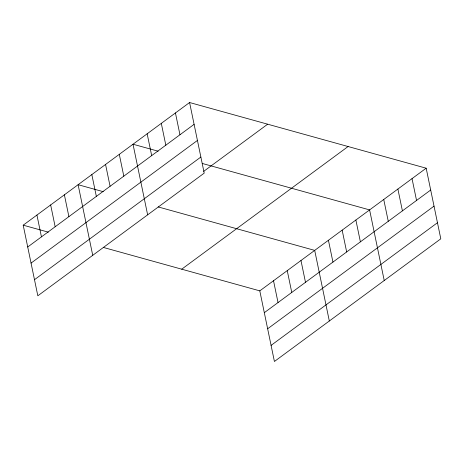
<?xml version="1.0" encoding="UTF-8"?>
<svg xmlns="http://www.w3.org/2000/svg" width="464" height="464" viewBox="0 0 464 464"><rect width="100%" height="100%" fill="white"/><g stroke="black" fill="none" stroke-linecap="round" stroke-linejoin="round"><path stroke-width="0.7" d="M189.585 102.521L204.206 173.136L37.828 295.8L23.2 225.179L189.585 102.521L426.172 168.2L440.8 238.821L274.415 361.479L259.794 290.864L103.286 247.411M27.718 246.993L194.103 124.335M31.053 263.1L197.438 140.441M34.487 279.693L200.871 157.035M203.655 171.378L267.658 124.195M181.714 269.184L348.099 146.525M259.794 290.864L426.172 168.2M264.312 312.678L430.691 190.02M267.647 328.785L434.031 206.126M271.08 345.378L437.465 222.72M158.131 151.194L133.011 144.223L147.639 214.844M202.263 163.45L369.605 209.908L384.227 280.529M103.228 191.673L78.109 184.701L92.73 255.322M158.195 206.932L314.696 250.386L329.324 321.007M23.2 225.179L48.32 232.151M412.032 178.628L416.55 200.448M397.892 189.057L402.41 210.871M383.745 199.479L388.264 221.299M355.876 220.023L360.395 241.843M342.154 230.144L346.672 251.964M328.425 240.265L332.943 262.085M300.974 260.501L305.492 282.321M287.245 270.622L291.763 292.442M273.516 280.743L278.035 302.557M175.438 112.943L179.957 134.763M161.298 123.372L165.816 145.186M147.158 133.794L151.676 155.614M119.289 154.344L123.807 176.158M105.56 164.459L110.078 186.279M91.831 174.58L96.35 196.4M64.38 194.816L68.898 216.636M50.651 204.937L55.17 226.757M36.929 215.058L41.447 236.878"/></g></svg>
